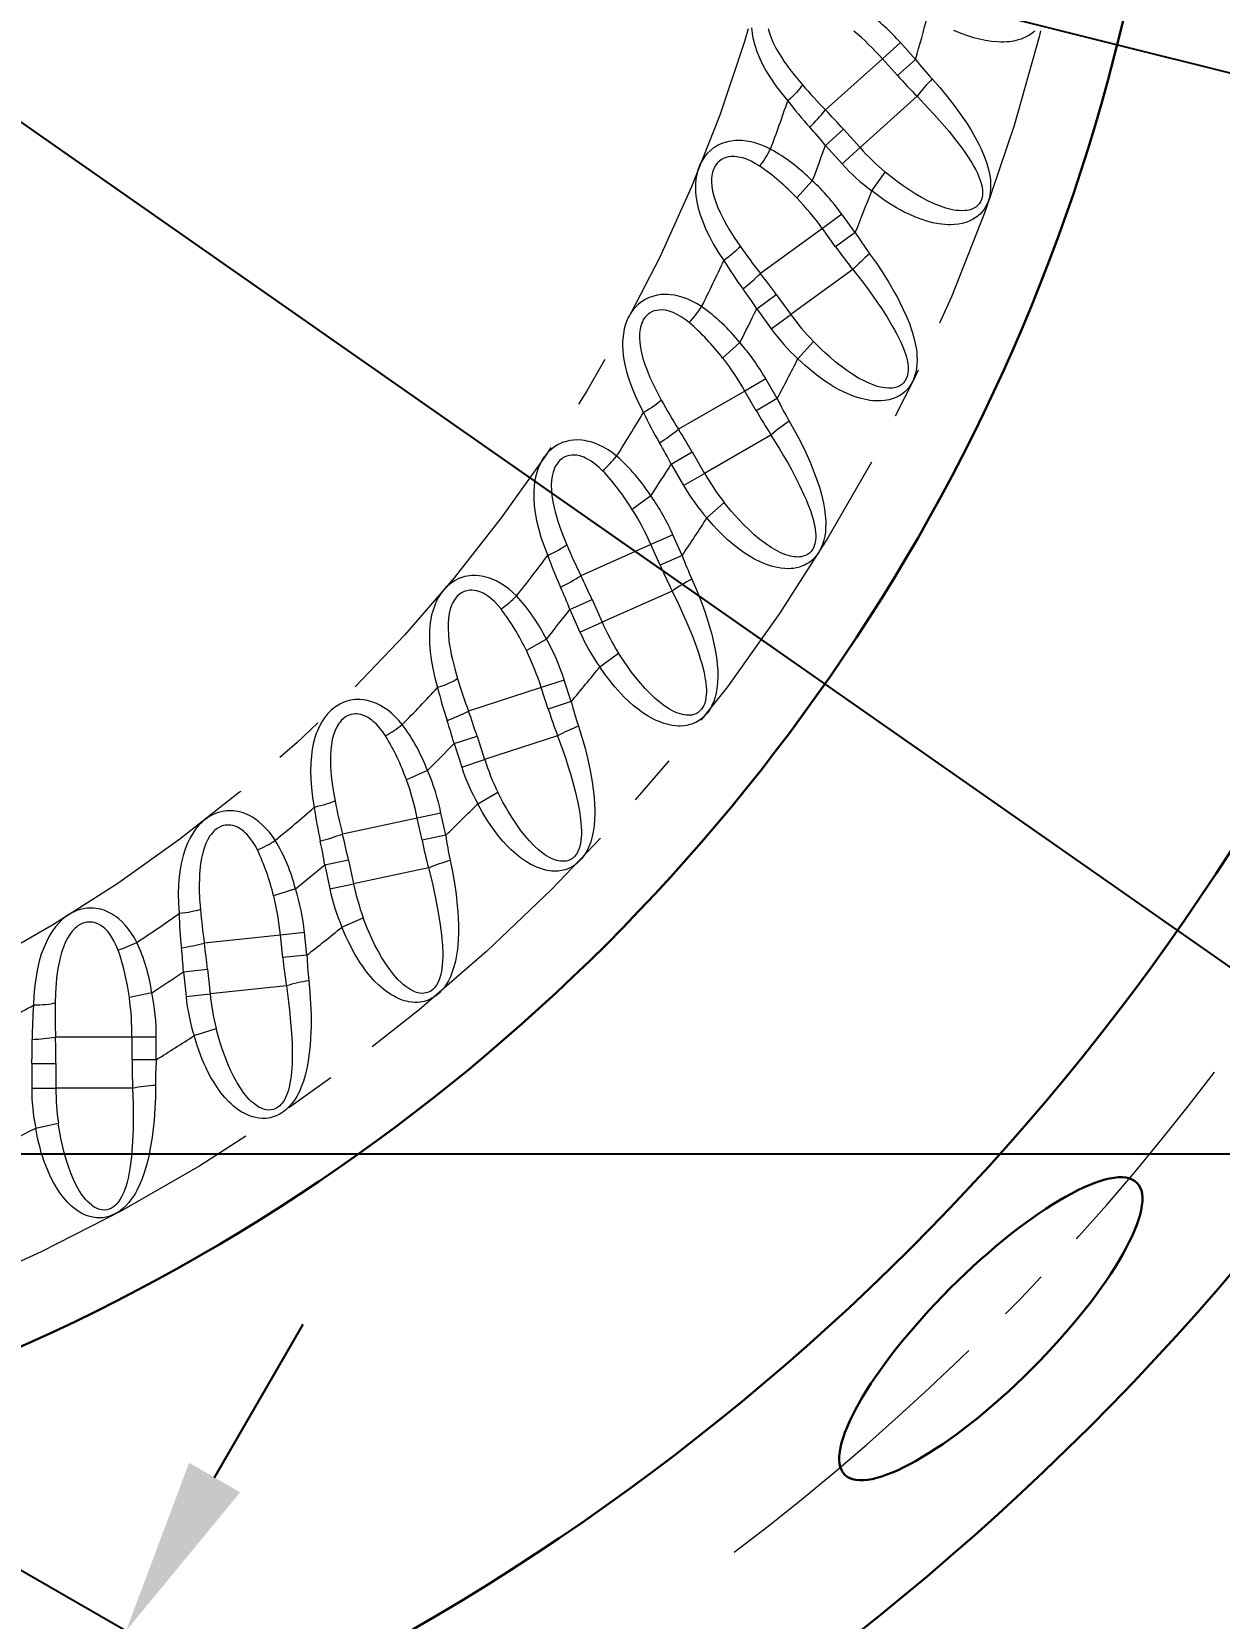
# Model space of a CAD drawing. Extents: x 407 to 920, y -71 to 445.
# Drawn here: x 565.04 to 585.16, y 148.91 to 175.8 of the extents above; entities that cross this region are included whole.
import ezdxf

# ---------------------------------------------------------------- set-up
doc = ezdxf.new("R2010")
doc.units = 0
doc.header["$LTSCALE"] = 7
doc.header["$MEASUREMENT"] = 0
doc.linetypes.add('CENTER2', pattern=[1.125, 0.75, -0.125, 0.125, -0.125])
doc.layers.get('0').update_dxf_attribs({"linetype": 'CONTINUOUS', "lineweight": 15})
for name, color, linetype, lineweight in [('1', 1, 'CENTER2', 15), ('3', 3, 'CONTINUOUS', 30), ('8', 250, 'CONTINUOUS', 15)]:
    doc.layers.add(name, color=color, linetype=linetype, lineweight=lineweight)
doc.styles.add('ITALICT', font='ITALICT.shx', dxfattribs={"width": 0.8, "height": 3})
doc.dimstyles.get("Standard").update_dxf_attribs({"dimtxt": 3, "dimasz": 3, "dimexe": 0.5, "dimexo": 0.5, "dimgap": 0.8, "dimtad": 1, "dimdsep": 46, "dimtxsty": 'ITALICT', "dimcen": 0.09, "dimazin": 2, "dimtfac": 1, "dimtmove": 0, "dimatfit": 3, "dimfxl": 1, "dimtolj": 1, "dimtzin": 0, "dimarcsym": 0})

# ---------------------------------------------------------------- blocks, each defined once
blk = doc.blocks.new('*D26')
at = {"color": 0, "lineweight": -2, "transparency": 16777216}
for p, q in [((551.991, 259.614), (657.887, 259.614)), ((657.387, 256.614), (657.387, 110.614)), ((551.991, 107.614), (657.887, 107.614))]:
    blk.add_line(p, q, dxfattribs=at)
at = {"color": 0, "transparency": 16777216}
for points in [[(656.887, 256.614), (657.887, 256.614), (657.387, 259.614)], [(656.887, 110.614), (657.887, 110.614), (657.387, 107.614)]]:
    blk.add_solid(points, dxfattribs=at)
at = {"color": 0, "transparency": 16777216, "insert": (655.087, 183.614), "char_height": 3, "attachment_point": 5, "rotation": 90, "style": 'ITALICT'}
blk.add_mtext('\\A1;152', dxfattribs=at)
blk = doc.blocks.new('*D32')
at = {"color": 0, "lineweight": -2, "transparency": 16777216}
for p, q in [((551.491, 183.614), (606.77, 169.716)), ((624.471, 165.266), (609.68, 168.985))]:
    blk.add_line(p, q, dxfattribs=at)
at = {"color": 0, "transparency": 16777216}
blk.add_solid([(609.802, 169.47), (609.558, 168.5), (606.77, 169.716)], dxfattribs=at)
at = {"color": 0, "transparency": 16777216, "insert": (620.71, 168.583), "char_height": 3, "attachment_point": 5, "rotation": 345.8882, "style": 'ITALICT'}
blk.add_mtext('\\A1;R57', dxfattribs=at)
blk = doc.blocks.new('*D33')
at = {"color": 0, "lineweight": -2, "transparency": 16777216}
for p, q in [((551.491, 183.614), (605.781, 145.644)), ((627.06, 130.763), (608.239, 143.925))]:
    blk.add_line(p, q, dxfattribs=at)
blk.add_arc((551.491, 183.614), 66.25, 321.48913, 325.46446, dxfattribs=at)
at = {"color": 0, "transparency": 16777216}
blk.add_solid([(608.526, 144.335), (607.952, 143.515), (605.781, 145.644)], dxfattribs=at)
at = {"color": 0, "transparency": 16777216, "insert": (622.243, 136.938), "char_height": 3, "attachment_point": 5, "rotation": 325.032, "style": 'ITALICT'}
blk.add_mtext('\\A1;R66.25', dxfattribs=at)
blk = doc.blocks.new('*D52')
at = {"color": 0, "lineweight": -2, "transparency": 16777216}
for p, q in [((553.219, 156.442), (567.068, 148.446)), ((568.135, 151.294), (569.635, 153.892)), ((550.599, 151.904), (564.448, 143.908)), ((566.635, 148.696), (564.015, 144.158)), ((562.515, 141.56), (556.272, 130.747))]:
    blk.add_line(p, q, dxfattribs=at)
at = {"color": 0, "transparency": 16777216}
for points in [[(567.702, 151.544), (568.568, 151.044), (566.635, 148.696)], [(562.082, 141.81), (562.948, 141.31), (564.015, 144.158)]]:
    blk.add_solid(points, dxfattribs=at)
at = {"color": 0, "transparency": 16777216, "insert": (556.652, 136.004), "char_height": 3, "attachment_point": 5, "rotation": 60, "style": 'ITALICT'}
blk.add_mtext('\\A1;5.24', dxfattribs=at)
blk = doc.blocks.new('*D53')
at = {"color": 0, "lineweight": -2, "transparency": 16777216}
for p, q in [((551.991, 210.444), (632.693, 210.444)), ((632.193, 207.444), (632.193, 159.783)), ((551.991, 156.783), (632.693, 156.783))]:
    blk.add_line(p, q, dxfattribs=at)
at = {"color": 0, "transparency": 16777216}
for points in [[(631.693, 207.444), (632.693, 207.444), (632.193, 210.444)], [(631.693, 159.783), (632.693, 159.783), (632.193, 156.783)]]:
    blk.add_solid(points, dxfattribs=at)
at = {"color": 0, "transparency": 16777216, "insert": (629.893, 183.614), "char_height": 3, "attachment_point": 5, "rotation": 90, "style": 'ITALICT'}
blk.add_mtext('\\A1;53.66', dxfattribs=at)

msp = doc.modelspace()

# ---------------------------------------------------------------- linework, layer by layer
at = {"layer": '1'}
for radius in [31.612, 26.831]:
    msp.add_circle((551.491, 183.614), radius, dxfattribs=at)
for radius, start, end in [(57, 193.4627, 347.3297), (42.14, 307.151, 322.849)]:
    msp.add_arc((551.491, 183.614), radius, start, end, dxfattribs=at)
at = {"layer": '3'}
for radius in [44.5, 44.5, 40.215, 32.925]:
    msp.add_circle((551.491, 183.614), radius, dxfattribs=at)
msp.add_ellipse((581.288, 153.816), major_axis=(-2.475, -2.475), ratio=0.27762, dxfattribs=at)
at = {"layer": '8', "ltscale": 0.010249}
for p, q in [((579.755, 175.618), (579.45, 175.344)), ((580.012, 175.332), (579.707, 175.058)), ((578.487, 173.874), (578.791, 174.148)), ((578.99, 172.396), (578.658, 172.155)), ((577.321, 171.105), (577.652, 171.346)), ((577.567, 170.767), (577.898, 171.008)), ((575.872, 168.474), (576.227, 168.679)), ((576.081, 168.111), (576.436, 168.316)), ((575.901, 167.275), (575.526, 167.108)), ((576.057, 166.924), (575.683, 166.757)), ((574.326, 165.626), (574.7, 165.793)), ((574.059, 164.813), (573.669, 164.686)), ((574.178, 164.448), (573.788, 164.321)), ((572.191, 163.736), (572.581, 163.862)), ((572.321, 163.338), (572.71, 163.464)), ((571.97, 162.557), (571.569, 162.472)), ((572.05, 162.181), (571.649, 162.096)), ((570, 161.681), (570.401, 161.766)), ((570.087, 161.271), (570.488, 161.357)), ((569.657, 160.532), (569.249, 160.489)), ((569.697, 160.149), (569.29, 160.107)), ((567.606, 159.866), (568.014, 159.909)), ((567.65, 159.45), (568.057, 159.493)), ((567.145, 158.759), (566.735, 158.759)), ((565.035, 158.312), (565.445, 158.312)), ((567.145, 158.375), (566.735, 158.375)), ((565.035, 157.893), (565.445, 157.893))]:
    msp.add_line(p, q, dxfattribs=at)
at = {"layer": '8', "ltscale": 0.009607}
for p, q in [((580.012, 175.332), (579.755, 175.618)), ((579.707, 175.058), (579.45, 175.344)), ((578.658, 172.155), (578.433, 172.466)), ((577.667, 169.583), (577.475, 169.916)), ((576.057, 166.924), (575.901, 167.275)), ((575.683, 166.757), (575.526, 167.108)), ((571.649, 162.096), (571.569, 162.472))]:
    msp.add_line(p, q, dxfattribs=at)
at = {"layer": '8', "ltscale": 0.032425}
for p, q in [((579.45, 175.344), (578.486, 174.476)), ((578.433, 172.466), (577.383, 171.704)), ((577.12, 169.711), (575.997, 169.063)), ((575.526, 167.108), (574.341, 166.581)), ((573.669, 164.686), (572.436, 164.286)), ((571.569, 162.472), (570.301, 162.202)), ((569.249, 160.489), (567.96, 160.353)), ((566.735, 158.759), (565.438, 158.759))]:
    msp.add_line(p, q, dxfattribs=at)
at = {"layer": '8', "ltscale": 0.032486}
for p, q in [((580.037, 174.707), (579.071, 173.837)), ((578.95, 171.772), (577.898, 171.008))]:
    msp.add_line(p, q, dxfattribs=at)
at = {"layer": '8', "ltscale": 0.010462}
for p, q in [((578.791, 174.148), (579.071, 173.837)), ((578.487, 173.874), (578.767, 173.563)), ((577.321, 171.105), (577.567, 170.767)), ((576.227, 168.679), (576.436, 168.316)), ((574.156, 166.008), (574.326, 165.626)), ((572.191, 163.736), (572.321, 163.338)), ((570.401, 161.766), (570.488, 161.357)), ((567.606, 159.866), (567.65, 159.45)), ((568.014, 159.909), (568.058, 159.493)), ((565.035, 158.312), (565.035, 157.893)), ((565.445, 158.312), (565.445, 157.893))]:
    msp.add_line(p, q, dxfattribs=at)
at = {"layer": '8', "ltscale": 0.01025}
for p, q in [((578.767, 173.563), (579.071, 173.837)), ((578.764, 172.707), (578.433, 172.466)), ((577.475, 169.916), (577.12, 169.711)), ((577.667, 169.583), (577.312, 169.378)), ((574.156, 166.008), (574.53, 166.175))]:
    msp.add_line(p, q, dxfattribs=at)
at = {"layer": '8', "ltscale": 0.009748}
for p, q in [((578.263, 173.274), (578.001, 172.985)), ((577.035, 170.532), (576.745, 170.272)), ((575.528, 167.933), (575.212, 167.705)), ((573.757, 165.507), (573.419, 165.313)), ((571.742, 163.278), (571.386, 163.121)), ((569.506, 161.273), (569.135, 161.153)), ((567.072, 159.512), (566.69, 159.432))]:
    msp.add_line(p, q, dxfattribs=at)
at = {"layer": '8', "ltscale": 0.009813}
for p, q in [((579.269, 173.105), (579.499, 173.423)), ((565.102, 157.217), (565.486, 157.299))]:
    msp.add_line(p, q, dxfattribs=at)
at = {"layer": '8', "ltscale": 0.009608}
for p, q in [((578.99, 172.396), (578.764, 172.707)), ((577.312, 169.378), (577.12, 169.711)), ((573.788, 164.321), (573.669, 164.686)), ((574.178, 164.448), (574.059, 164.813)), ((572.05, 162.181), (571.97, 162.557)), ((569.29, 160.107), (569.249, 160.489)), ((569.697, 160.149), (569.657, 160.532)), ((566.735, 158.375), (566.735, 158.759)), ((567.145, 158.375), (567.145, 158.759))]:
    msp.add_line(p, q, dxfattribs=at)
at = {"layer": '8', "ltscale": 0.010461}
for p, q in [((577.652, 171.346), (577.898, 171.008)), ((575.872, 168.474), (576.081, 168.111)), ((574.53, 166.175), (574.7, 165.793)), ((572.581, 163.862), (572.71, 163.464)), ((570, 161.681), (570.087, 161.271))]:
    msp.add_line(p, q, dxfattribs=at)
at = {"layer": '8', "ltscale": 0.009814}
for p, q in [((578.018, 170.259), (578.281, 170.551)), ((576.477, 167.56), (576.769, 167.822)), ((574.662, 165.036), (574.979, 165.267)), ((572.593, 162.715), (572.933, 162.912)), ((570.293, 160.624), (570.652, 160.784)), ((567.787, 158.785), (568.16, 158.906))]:
    msp.add_line(p, q, dxfattribs=at)
at = {"layer": '8', "ltscale": 0.032487}
for p, q in [((577.561, 168.966), (576.436, 168.316)), ((575.888, 166.321), (574.7, 165.793)), ((573.946, 163.866), (572.71, 163.464)), ((571.759, 161.627), (570.488, 161.357)), ((569.35, 159.629), (568.058, 159.493)), ((566.745, 157.893), (565.445, 157.893))]:
    msp.add_line(p, q, dxfattribs=at)
at = {"layer": '8'}
for points in [[(577.235, 175.866), (577.244, 175.779), (577.252, 175.729), (577.262, 175.678), (577.288, 175.574), (577.324, 175.468), (577.368, 175.359), (577.421, 175.248), (577.483, 175.134), (577.554, 175.018), (577.64, 174.891), (577.738, 174.761), (577.846, 174.629)], [(577.515, 175.856), (577.536, 175.778), (577.565, 175.698), (577.602, 175.613), (577.646, 175.525), (577.699, 175.432), (577.739, 175.368), (577.782, 175.302), (577.83, 175.234), (577.881, 175.164), (577.982, 175.035), (578.096, 174.899)], [(582.035, 175.817), (582.009, 175.794), (581.966, 175.761), (581.921, 175.732), (581.874, 175.707), (581.838, 175.691), (581.801, 175.677), (581.737, 175.658), (581.671, 175.643), (581.605, 175.633), (581.557, 175.629), (581.509, 175.627), (581.456, 175.626), (581.403, 175.628), (581.301, 175.637), (581.199, 175.652), (581.098, 175.674), (580.998, 175.7), (580.899, 175.732), (580.801, 175.767), (580.731, 175.795), (580.663, 175.825)], [(580.292, 175.001), (580.423, 174.854), (580.548, 174.703), (580.668, 174.55), (580.782, 174.393), (580.837, 174.314), (580.89, 174.233), (580.959, 174.123), (581.024, 174.011), (581.085, 173.896), (581.118, 173.828), (581.149, 173.759), (581.187, 173.665), (581.221, 173.568), (581.249, 173.469), (581.261, 173.417), (581.271, 173.365), (581.28, 173.294), (581.285, 173.221), (581.285, 173.148), (581.278, 173.072), (581.271, 173.033), (581.263, 172.994), (581.252, 172.958), (581.24, 172.922), (581.218, 172.871), (581.193, 172.824), (581.163, 172.779), (581.129, 172.738), (581.105, 172.712), (581.079, 172.688), (581.052, 172.667), (581.024, 172.646), (580.978, 172.618), (580.93, 172.594), (580.881, 172.575), (580.843, 172.563), (580.805, 172.553), (580.739, 172.54), (580.673, 172.532), (580.605, 172.529), (580.557, 172.53), (580.509, 172.533), (580.457, 172.538), (580.404, 172.545), (580.304, 172.565), (580.204, 172.591), (580.106, 172.622), (580.009, 172.659), (579.914, 172.701), (579.82, 172.746), (579.754, 172.781), (579.689, 172.818), (579.618, 172.86), (579.548, 172.904), (579.477, 172.952), (579.406, 173.002), (579.269, 173.105)], [(580.037, 174.707), (580.227, 174.509), (580.321, 174.406), (580.414, 174.303), (580.498, 174.206), (580.581, 174.108), (580.69, 173.972), (580.795, 173.833), (580.845, 173.763), (580.894, 173.693), (580.966, 173.578), (581, 173.52), (581.031, 173.462), (581.06, 173.403), (581.086, 173.343), (581.104, 173.297), (581.119, 173.251), (581.13, 173.211), (581.139, 173.171), (581.147, 173.112), (581.148, 173.054), (581.146, 173.026), (581.141, 172.998), (581.13, 172.957), (581.114, 172.919), (581.091, 172.884), (581.064, 172.854), (581.035, 172.829), (581.002, 172.809), (580.966, 172.794), (580.941, 172.785), (580.915, 172.779), (580.883, 172.773), (580.85, 172.769), (580.79, 172.767), (580.749, 172.769), (580.707, 172.773), (580.661, 172.78), (580.614, 172.789), (580.525, 172.813), (580.435, 172.843), (580.328, 172.887), (580.22, 172.937), (580.114, 172.994), (580.008, 173.055), (579.904, 173.122), (579.801, 173.192), (579.725, 173.247), (579.649, 173.304), (579.499, 173.423)], [(577.554, 173.813), (577.476, 173.851), (577.393, 173.885), (577.308, 173.913), (577.224, 173.935), (577.146, 173.949), (577.074, 173.957), (577.009, 173.959), (576.964, 173.957), (576.923, 173.954), (576.849, 173.943), (576.785, 173.926), (576.728, 173.907), (576.689, 173.89), (576.654, 173.872), (576.621, 173.853), (576.59, 173.833), (576.535, 173.79), (576.486, 173.743), (576.449, 173.699), (576.417, 173.655), (576.388, 173.608), (576.37, 173.573), (576.353, 173.537), (576.338, 173.499), (576.325, 173.46), (576.305, 173.382), (576.291, 173.301), (576.284, 173.217), (576.284, 173.13), (576.286, 173.079), (576.291, 173.028), (576.307, 172.921), (576.331, 172.812), (576.363, 172.699), (576.405, 172.583), (576.454, 172.463), (576.513, 172.341), (576.585, 172.205), (576.668, 172.066), (576.763, 171.923)], [(577.373, 173.521), (577.302, 173.565), (577.227, 173.606), (577.152, 173.639), (577.084, 173.662), (577.048, 173.671), (577.014, 173.678), (576.977, 173.683), (576.944, 173.686), (576.89, 173.686), (576.845, 173.68), (576.805, 173.671), (576.771, 173.659), (576.747, 173.648), (576.726, 173.636), (576.689, 173.61), (576.67, 173.593), (576.653, 173.575), (576.624, 173.537), (576.601, 173.496), (576.583, 173.452), (576.573, 173.422), (576.566, 173.392), (576.561, 173.359), (576.557, 173.324), (576.556, 173.254), (576.561, 173.179), (576.574, 173.099), (576.595, 173.016), (576.622, 172.928), (576.657, 172.835), (576.7, 172.737), (576.733, 172.67), (576.769, 172.6), (576.809, 172.527), (576.854, 172.451), (576.94, 172.312), (577.04, 172.166)], [(579.234, 172.038), (579.349, 171.877), (579.457, 171.714), (579.56, 171.55), (579.658, 171.382), (579.704, 171.297), (579.748, 171.211), (579.805, 171.095), (579.858, 170.977), (579.907, 170.856), (579.933, 170.785), (579.957, 170.713), (579.985, 170.615), (580.008, 170.516), (580.026, 170.414), (580.032, 170.361), (580.036, 170.308), (580.038, 170.236), (580.036, 170.164), (580.028, 170.091), (580.013, 170.016), (580.002, 169.978), (579.989, 169.94), (579.975, 169.905), (579.959, 169.871), (579.933, 169.823), (579.902, 169.778), (579.868, 169.737), (579.83, 169.699), (579.803, 169.676), (579.775, 169.655), (579.746, 169.636), (579.716, 169.619), (579.667, 169.596), (579.617, 169.577), (579.566, 169.563), (579.527, 169.555), (579.488, 169.549), (579.422, 169.543), (579.354, 169.543), (579.287, 169.547), (579.24, 169.552), (579.192, 169.56), (579.14, 169.571), (579.089, 169.583), (578.991, 169.613), (578.895, 169.65), (578.801, 169.691), (578.708, 169.738), (578.618, 169.789), (578.529, 169.845), (578.467, 169.886), (578.406, 169.93), (578.34, 169.979), (578.275, 170.03), (578.209, 170.085), (578.144, 170.142), (578.018, 170.259)], [(578.95, 171.772), (579.118, 171.555), (579.201, 171.443), (579.282, 171.331), (579.356, 171.225), (579.428, 171.119), (579.523, 170.972), (579.612, 170.824), (579.655, 170.749), (579.695, 170.674), (579.756, 170.552), (579.783, 170.491), (579.808, 170.43), (579.831, 170.368), (579.851, 170.306), (579.863, 170.258), (579.874, 170.21), (579.88, 170.17), (579.885, 170.129), (579.887, 170.07), (579.882, 170.012), (579.877, 169.984), (579.869, 169.957), (579.854, 169.917), (579.833, 169.881), (579.808, 169.849), (579.778, 169.821), (579.745, 169.8), (579.711, 169.784), (579.674, 169.772), (579.648, 169.766), (579.621, 169.762), (579.589, 169.76), (579.556, 169.759), (579.496, 169.764), (579.455, 169.77), (579.414, 169.779), (579.368, 169.79), (579.323, 169.805), (579.237, 169.837), (579.151, 169.876), (579.048, 169.931), (578.947, 169.993), (578.847, 170.06), (578.749, 170.132), (578.652, 170.209), (578.557, 170.29), (578.487, 170.353), (578.417, 170.417), (578.281, 170.551)], [(576.387, 171.142), (576.313, 171.188), (576.234, 171.231), (576.152, 171.268), (576.072, 171.298), (575.995, 171.32), (575.925, 171.335), (575.86, 171.344), (575.815, 171.347), (575.774, 171.348), (575.699, 171.345), (575.634, 171.336), (575.575, 171.322), (575.535, 171.309), (575.498, 171.295), (575.463, 171.28), (575.43, 171.263), (575.371, 171.226), (575.317, 171.184), (575.276, 171.145), (575.239, 171.104), (575.206, 171.06), (575.184, 171.027), (575.164, 170.993), (575.145, 170.957), (575.128, 170.92), (575.099, 170.844), (575.077, 170.765), (575.062, 170.682), (575.052, 170.596), (575.049, 170.545), (575.049, 170.493), (575.053, 170.386), (575.066, 170.275), (575.086, 170.159), (575.115, 170.039), (575.152, 169.915), (575.197, 169.787), (575.255, 169.645), (575.323, 169.498), (575.402, 169.346)], [(576.176, 170.871), (576.11, 170.922), (576.04, 170.97), (575.969, 171.011), (575.904, 171.041), (575.869, 171.054), (575.836, 171.065), (575.8, 171.074), (575.767, 171.08), (575.714, 171.085), (575.667, 171.084), (575.627, 171.079), (575.591, 171.071), (575.567, 171.063), (575.545, 171.053), (575.505, 171.031), (575.484, 171.016), (575.466, 171), (575.433, 170.965), (575.405, 170.927), (575.383, 170.885), (575.371, 170.856), (575.36, 170.827), (575.351, 170.794), (575.344, 170.76), (575.335, 170.69), (575.333, 170.615), (575.338, 170.534), (575.349, 170.449), (575.368, 170.359), (575.393, 170.263), (575.425, 170.162), (575.451, 170.091), (575.479, 170.018), (575.512, 169.941), (575.548, 169.861), (575.62, 169.714), (575.703, 169.558)], [(577.872, 169.201), (577.969, 169.03), (578.06, 168.856), (578.146, 168.682), (578.225, 168.505), (578.262, 168.416), (578.297, 168.325), (578.342, 168.204), (578.382, 168.081), (578.418, 167.956), (578.436, 167.882), (578.452, 167.808), (578.47, 167.708), (578.483, 167.606), (578.49, 167.504), (578.49, 167.451), (578.489, 167.397), (578.484, 167.326), (578.473, 167.254), (578.458, 167.182), (578.435, 167.109), (578.421, 167.072), (578.404, 167.036), (578.386, 167.003), (578.367, 166.97), (578.335, 166.925), (578.3, 166.884), (578.262, 166.846), (578.22, 166.813), (578.191, 166.793), (578.161, 166.775), (578.13, 166.76), (578.099, 166.746), (578.048, 166.728), (577.996, 166.714), (577.943, 166.705), (577.904, 166.701), (577.865, 166.699), (577.798, 166.701), (577.731, 166.707), (577.665, 166.718), (577.618, 166.729), (577.571, 166.742), (577.521, 166.757), (577.471, 166.775), (577.377, 166.815), (577.285, 166.861), (577.196, 166.913), (577.109, 166.969), (577.024, 167.03), (576.942, 167.094), (576.884, 167.142), (576.828, 167.191), (576.768, 167.247), (576.709, 167.305), (576.648, 167.366), (576.59, 167.43), (576.477, 167.56)], [(577.561, 168.966), (577.706, 168.734), (577.777, 168.613), (577.846, 168.493), (577.908, 168.38), (577.969, 168.267), (578.048, 168.111), (578.121, 167.954), (578.156, 167.875), (578.188, 167.796), (578.236, 167.669), (578.256, 167.606), (578.275, 167.542), (578.291, 167.478), (578.304, 167.414), (578.312, 167.366), (578.317, 167.317), (578.32, 167.276), (578.32, 167.235), (578.315, 167.176), (578.305, 167.119), (578.297, 167.092), (578.286, 167.065), (578.267, 167.027), (578.243, 166.993), (578.214, 166.964), (578.181, 166.94), (578.147, 166.923), (578.11, 166.91), (578.073, 166.902), (578.046, 166.899), (578.019, 166.898), (577.987, 166.899), (577.954, 166.902), (577.894, 166.912), (577.854, 166.923), (577.814, 166.936), (577.771, 166.952), (577.727, 166.971), (577.645, 167.012), (577.564, 167.06), (577.467, 167.125), (577.373, 167.197), (577.28, 167.275), (577.19, 167.357), (577.102, 167.443), (577.016, 167.534), (576.953, 167.603), (576.89, 167.675), (576.769, 167.822)], [(574.947, 168.608), (574.878, 168.662), (574.804, 168.712), (574.727, 168.758), (574.65, 168.796), (574.576, 168.826), (574.507, 168.848), (574.444, 168.864), (574.4, 168.872), (574.359, 168.877), (574.284, 168.882), (574.218, 168.879), (574.158, 168.872), (574.117, 168.864), (574.079, 168.853), (574.042, 168.842), (574.008, 168.828), (573.945, 168.797), (573.887, 168.761), (573.842, 168.727), (573.801, 168.69), (573.764, 168.65), (573.739, 168.62), (573.715, 168.588), (573.692, 168.554), (573.671, 168.519), (573.635, 168.446), (573.605, 168.37), (573.581, 168.289), (573.562, 168.205), (573.554, 168.154), (573.548, 168.103), (573.541, 167.996), (573.542, 167.883), (573.551, 167.766), (573.567, 167.644), (573.59, 167.517), (573.622, 167.385), (573.665, 167.237), (573.717, 167.084), (573.78, 166.924)], [(574.709, 168.36), (574.649, 168.418), (574.584, 168.474), (574.518, 168.521), (574.456, 168.558), (574.422, 168.575), (574.391, 168.589), (574.356, 168.601), (574.323, 168.611), (574.271, 168.622), (574.225, 168.626), (574.185, 168.625), (574.148, 168.62), (574.123, 168.615), (574.1, 168.608), (574.058, 168.589), (574.036, 168.577), (574.016, 168.563), (573.979, 168.532), (573.948, 168.496), (573.922, 168.457), (573.906, 168.43), (573.893, 168.402), (573.881, 168.37), (573.87, 168.337), (573.854, 168.269), (573.844, 168.194), (573.84, 168.113), (573.843, 168.028), (573.851, 167.936), (573.866, 167.838), (573.888, 167.733), (573.906, 167.661), (573.927, 167.585), (573.951, 167.505), (573.979, 167.422), (574.035, 167.268), (574.101, 167.104)], [(573.25, 166.239), (573.187, 166.299), (573.119, 166.357), (573.047, 166.41), (572.974, 166.456), (572.904, 166.494), (572.838, 166.523), (572.776, 166.546), (572.733, 166.558), (572.693, 166.568), (572.62, 166.58), (572.553, 166.584), (572.493, 166.583), (572.451, 166.579), (572.412, 166.573), (572.375, 166.565), (572.339, 166.556), (572.273, 166.531), (572.212, 166.502), (572.164, 166.472), (572.119, 166.439), (572.078, 166.404), (572.049, 166.376), (572.023, 166.347), (571.997, 166.316), (571.972, 166.283), (571.928, 166.215), (571.891, 166.142), (571.858, 166.064), (571.831, 165.982), (571.817, 165.933), (571.806, 165.882), (571.788, 165.776), (571.777, 165.664), (571.773, 165.547), (571.776, 165.424), (571.787, 165.295), (571.804, 165.16), (571.832, 165.009), (571.868, 164.851), (571.913, 164.686)], [(576.221, 166.523), (576.3, 166.342), (576.372, 166.16), (576.439, 165.977), (576.499, 165.793), (576.527, 165.7), (576.552, 165.607), (576.584, 165.482), (576.611, 165.355), (576.634, 165.227), (576.644, 165.152), (576.652, 165.076), (576.66, 164.975), (576.662, 164.873), (576.658, 164.77), (576.653, 164.717), (576.646, 164.664), (576.633, 164.593), (576.616, 164.523), (576.593, 164.453), (576.562, 164.383), (576.544, 164.348), (576.524, 164.314), (576.503, 164.282), (576.48, 164.252), (576.444, 164.211), (576.405, 164.173), (576.362, 164.14), (576.318, 164.111), (576.287, 164.094), (576.255, 164.08), (576.223, 164.067), (576.19, 164.057), (576.137, 164.044), (576.084, 164.036), (576.031, 164.033), (575.992, 164.033), (575.952, 164.035), (575.886, 164.043), (575.82, 164.057), (575.755, 164.075), (575.71, 164.09), (575.665, 164.108), (575.616, 164.129), (575.569, 164.152), (575.479, 164.202), (575.393, 164.257), (575.309, 164.317), (575.229, 164.383), (575.151, 164.451), (575.075, 164.524), (575.023, 164.578), (574.973, 164.633), (574.918, 164.695), (574.866, 164.758), (574.812, 164.826), (574.761, 164.895), (574.662, 165.036)], [(572.988, 166.017), (572.934, 166.081), (572.875, 166.143), (572.814, 166.197), (572.756, 166.24), (572.725, 166.26), (572.695, 166.277), (572.661, 166.294), (572.63, 166.307), (572.579, 166.323), (572.534, 166.331), (572.494, 166.335), (572.457, 166.334), (572.432, 166.331), (572.408, 166.326), (572.364, 166.313), (572.341, 166.303), (572.319, 166.291), (572.28, 166.264), (572.245, 166.232), (572.214, 166.196), (572.197, 166.17), (572.18, 166.143), (572.165, 166.113), (572.151, 166.082), (572.127, 166.015), (572.11, 165.942), (572.098, 165.862), (572.091, 165.777), (572.09, 165.684), (572.095, 165.585), (572.105, 165.479), (572.116, 165.405), (572.129, 165.327), (572.144, 165.245), (572.163, 165.16), (572.203, 165.001), (572.252, 164.831)], [(575.888, 166.321), (576.007, 166.075), (576.065, 165.948), (576.121, 165.821), (576.171, 165.702), (576.219, 165.584), (576.282, 165.42), (576.339, 165.256), (576.365, 165.174), (576.389, 165.092), (576.422, 164.961), (576.437, 164.896), (576.448, 164.83), (576.458, 164.765), (576.464, 164.7), (576.467, 164.651), (576.467, 164.602), (576.465, 164.561), (576.461, 164.52), (576.45, 164.462), (576.434, 164.406), (576.423, 164.38), (576.41, 164.355), (576.387, 164.319), (576.359, 164.288), (576.327, 164.262), (576.292, 164.242), (576.256, 164.228), (576.219, 164.219), (576.18, 164.215), (576.153, 164.215), (576.127, 164.216), (576.094, 164.221), (576.062, 164.227), (576.004, 164.244), (575.965, 164.258), (575.927, 164.275), (575.885, 164.296), (575.844, 164.32), (575.766, 164.369), (575.69, 164.426), (575.601, 164.5), (575.515, 164.582), (575.431, 164.668), (575.35, 164.76), (575.272, 164.855), (575.195, 164.954), (575.14, 165.03), (575.085, 165.107), (574.979, 165.267)], [(571.314, 164.059), (571.258, 164.126), (571.196, 164.191), (571.13, 164.251), (571.063, 164.305), (570.997, 164.349), (570.935, 164.386), (570.876, 164.414), (570.834, 164.431), (570.795, 164.445), (570.723, 164.464), (570.658, 164.476), (570.598, 164.481), (570.556, 164.481), (570.516, 164.48), (570.478, 164.476), (570.442, 164.47), (570.374, 164.453), (570.31, 164.429), (570.259, 164.405), (570.211, 164.377), (570.166, 164.346), (570.135, 164.322), (570.105, 164.296), (570.076, 164.267), (570.048, 164.237), (569.998, 164.174), (569.952, 164.105), (569.912, 164.031), (569.876, 163.952), (569.858, 163.905), (569.841, 163.856), (569.812, 163.752), (569.79, 163.642), (569.774, 163.526), (569.764, 163.403), (569.761, 163.274), (569.764, 163.138), (569.776, 162.985), (569.795, 162.824), (569.823, 162.655)], [(571.031, 163.866), (570.984, 163.936), (570.931, 164.003), (570.877, 164.063), (570.824, 164.112), (570.794, 164.136), (570.766, 164.156), (570.735, 164.176), (570.705, 164.192), (570.657, 164.213), (570.612, 164.227), (570.572, 164.234), (570.536, 164.237), (570.51, 164.237), (570.486, 164.235), (570.441, 164.226), (570.417, 164.218), (570.394, 164.209), (570.352, 164.186), (570.314, 164.157), (570.28, 164.125), (570.26, 164.101), (570.241, 164.076), (570.222, 164.048), (570.205, 164.018), (570.175, 163.955), (570.15, 163.884), (570.129, 163.805), (570.114, 163.721), (570.103, 163.629), (570.098, 163.53), (570.097, 163.424), (570.099, 163.349), (570.104, 163.27), (570.111, 163.187), (570.121, 163.1), (570.144, 162.938), (570.175, 162.764)], [(574.299, 164.031), (574.359, 163.843), (574.412, 163.655), (574.459, 163.466), (574.499, 163.277), (574.517, 163.182), (574.533, 163.086), (574.551, 162.958), (574.565, 162.829), (574.574, 162.699), (574.576, 162.624), (574.577, 162.548), (574.574, 162.446), (574.565, 162.344), (574.55, 162.242), (574.54, 162.19), (574.528, 162.138), (574.507, 162.069), (574.482, 162.001), (574.452, 161.934), (574.415, 161.868), (574.393, 161.835), (574.369, 161.803), (574.345, 161.774), (574.319, 161.746), (574.279, 161.709), (574.236, 161.676), (574.191, 161.647), (574.143, 161.623), (574.11, 161.609), (574.077, 161.598), (574.044, 161.589), (574.01, 161.582), (573.957, 161.575), (573.903, 161.573), (573.85, 161.575), (573.811, 161.579), (573.772, 161.585), (573.706, 161.601), (573.643, 161.621), (573.58, 161.646), (573.536, 161.666), (573.493, 161.688), (573.447, 161.714), (573.402, 161.742), (573.319, 161.8), (573.239, 161.865), (573.162, 161.933), (573.088, 162.007), (573.018, 162.083), (572.951, 162.163), (572.905, 162.222), (572.86, 162.282), (572.813, 162.349), (572.767, 162.418), (572.721, 162.491), (572.676, 162.565), (572.593, 162.715)], [(573.946, 163.866), (574.039, 163.608), (574.084, 163.476), (574.126, 163.344), (574.164, 163.221), (574.199, 163.098), (574.244, 162.928), (574.284, 162.76), (574.301, 162.675), (574.316, 162.591), (574.336, 162.457), (574.343, 162.391), (574.348, 162.324), (574.351, 162.258), (574.35, 162.193), (574.348, 162.144), (574.343, 162.095), (574.337, 162.055), (574.328, 162.015), (574.312, 161.958), (574.289, 161.904), (574.276, 161.879), (574.26, 161.856), (574.233, 161.823), (574.202, 161.794), (574.168, 161.772), (574.131, 161.755), (574.094, 161.745), (574.056, 161.74), (574.017, 161.74), (573.991, 161.743), (573.964, 161.747), (573.933, 161.755), (573.901, 161.765), (573.845, 161.788), (573.808, 161.806), (573.772, 161.827), (573.732, 161.852), (573.694, 161.88), (573.622, 161.937), (573.552, 162.001), (573.471, 162.085), (573.394, 162.175), (573.32, 162.27), (573.249, 162.369), (573.18, 162.472), (573.115, 162.578), (573.067, 162.659), (573.021, 162.742), (572.933, 162.912)], [(569.162, 162.094), (569.113, 162.166), (569.058, 162.237), (568.999, 162.304), (568.937, 162.365), (568.877, 162.416), (568.818, 162.459), (568.763, 162.493), (568.723, 162.514), (568.686, 162.532), (568.616, 162.559), (568.552, 162.577), (568.493, 162.589), (568.452, 162.593), (568.412, 162.596), (568.374, 162.596), (568.337, 162.594), (568.267, 162.584), (568.202, 162.567), (568.148, 162.548), (568.098, 162.526), (568.05, 162.5), (568.016, 162.478), (567.984, 162.456), (567.952, 162.43), (567.921, 162.403), (567.864, 162.346), (567.812, 162.282), (567.764, 162.213), (567.72, 162.138), (567.697, 162.093), (567.675, 162.046), (567.636, 161.946), (567.602, 161.839), (567.574, 161.725), (567.551, 161.604), (567.535, 161.475), (567.524, 161.34), (567.519, 161.186), (567.522, 161.024), (567.532, 160.853)], [(568.859, 161.932), (568.82, 162.006), (568.775, 162.078), (568.727, 162.144), (568.679, 162.198), (568.653, 162.225), (568.627, 162.247), (568.598, 162.271), (568.57, 162.29), (568.524, 162.316), (568.481, 162.334), (568.442, 162.346), (568.406, 162.352), (568.381, 162.355), (568.357, 162.355), (568.311, 162.351), (568.286, 162.346), (568.262, 162.339), (568.218, 162.32), (568.178, 162.296), (568.14, 162.268), (568.117, 162.246), (568.096, 162.223), (568.074, 162.197), (568.054, 162.169), (568.018, 162.109), (567.985, 162.041), (567.956, 161.965), (567.932, 161.883), (567.912, 161.793), (567.896, 161.695), (567.885, 161.589), (567.879, 161.515), (567.876, 161.436), (567.874, 161.353), (567.874, 161.265), (567.88, 161.102), (567.893, 160.925)], [(572.127, 161.754), (572.167, 161.561), (572.2, 161.368), (572.227, 161.175), (572.247, 160.983), (572.255, 160.887), (572.261, 160.79), (572.266, 160.661), (572.266, 160.531), (572.261, 160.401), (572.256, 160.326), (572.248, 160.25), (572.234, 160.149), (572.215, 160.049), (572.19, 159.949), (572.174, 159.898), (572.157, 159.848), (572.129, 159.781), (572.097, 159.716), (572.06, 159.653), (572.016, 159.591), (571.991, 159.56), (571.964, 159.531), (571.937, 159.504), (571.908, 159.479), (571.865, 159.447), (571.818, 159.418), (571.77, 159.394), (571.72, 159.375), (571.687, 159.365), (571.652, 159.358), (571.618, 159.352), (571.584, 159.349), (571.53, 159.347), (571.476, 159.351), (571.424, 159.359), (571.385, 159.367), (571.347, 159.377), (571.284, 159.399), (571.222, 159.426), (571.163, 159.457), (571.121, 159.482), (571.081, 159.508), (571.038, 159.539), (570.996, 159.571), (570.919, 159.638), (570.846, 159.71), (570.777, 159.787), (570.711, 159.867), (570.65, 159.951), (570.591, 160.037), (570.551, 160.101), (570.513, 160.165), (570.473, 160.237), (570.435, 160.31), (570.397, 160.387), (570.36, 160.466), (570.293, 160.624)], [(571.759, 161.627), (571.825, 161.361), (571.855, 161.225), (571.884, 161.089), (571.908, 160.962), (571.93, 160.836), (571.957, 160.663), (571.979, 160.491), (571.987, 160.406), (571.994, 160.321), (572, 160.185), (572, 160.118), (571.998, 160.052), (571.993, 159.986), (571.986, 159.921), (571.978, 159.873), (571.968, 159.825), (571.958, 159.785), (571.945, 159.746), (571.923, 159.691), (571.895, 159.64), (571.879, 159.617), (571.861, 159.595), (571.831, 159.565), (571.797, 159.54), (571.761, 159.521), (571.722, 159.508), (571.684, 159.502), (571.646, 159.501), (571.607, 159.506), (571.581, 159.511), (571.555, 159.518), (571.525, 159.529), (571.495, 159.542), (571.441, 159.571), (571.406, 159.593), (571.372, 159.617), (571.336, 159.647), (571.3, 159.678), (571.235, 159.743), (571.172, 159.813), (571.101, 159.905), (571.033, 160.003), (570.969, 160.105), (570.909, 160.211), (570.852, 160.32), (570.798, 160.433), (570.759, 160.519), (570.722, 160.606), (570.652, 160.784)], [(566.816, 160.365), (566.775, 160.442), (566.727, 160.518), (566.675, 160.591), (566.621, 160.657), (566.566, 160.715), (566.512, 160.763), (566.46, 160.803), (566.423, 160.828), (566.388, 160.85), (566.322, 160.884), (566.26, 160.909), (566.202, 160.926), (566.162, 160.936), (566.122, 160.942), (566.084, 160.946), (566.048, 160.948), (565.977, 160.945), (565.91, 160.936), (565.855, 160.923), (565.802, 160.905), (565.752, 160.884), (565.717, 160.867), (565.682, 160.847), (565.648, 160.826), (565.614, 160.802), (565.552, 160.751), (565.493, 160.693), (565.438, 160.629), (565.387, 160.559), (565.359, 160.517), (565.332, 160.472), (565.283, 160.377), (565.238, 160.274), (565.198, 160.164), (565.163, 160.045), (565.133, 159.92), (565.108, 159.786), (565.087, 159.634), (565.072, 159.472), (565.065, 159.301)], [(566.498, 160.235), (566.466, 160.313), (566.429, 160.39), (566.388, 160.46), (566.347, 160.519), (566.323, 160.548), (566.3, 160.573), (566.273, 160.599), (566.247, 160.621), (566.204, 160.652), (566.164, 160.675), (566.126, 160.69), (566.091, 160.701), (566.066, 160.706), (566.042, 160.709), (565.996, 160.709), (565.971, 160.707), (565.947, 160.702), (565.901, 160.689), (565.858, 160.669), (565.818, 160.644), (565.793, 160.625), (565.769, 160.605), (565.745, 160.581), (565.722, 160.556), (565.679, 160.499), (565.64, 160.435), (565.603, 160.363), (565.571, 160.284), (565.541, 160.196), (565.515, 160.101), (565.493, 159.996), (565.479, 159.923), (565.468, 159.845), (565.457, 159.762), (565.449, 159.675), (565.437, 159.512), (565.432, 159.335)], [(569.729, 159.717), (569.748, 159.521), (569.761, 159.325), (569.768, 159.131), (569.768, 158.937), (569.766, 158.841), (569.762, 158.744), (569.753, 158.615), (569.739, 158.486), (569.721, 158.357), (569.708, 158.283), (569.693, 158.208), (569.668, 158.11), (569.639, 158.012), (569.603, 157.915), (569.582, 157.866), (569.559, 157.818), (569.525, 157.755), (569.487, 157.693), (569.443, 157.634), (569.393, 157.577), (569.364, 157.549), (569.335, 157.523), (569.305, 157.499), (569.274, 157.477), (569.227, 157.449), (569.178, 157.426), (569.127, 157.407), (569.076, 157.394), (569.041, 157.387), (569.007, 157.383), (568.972, 157.381), (568.938, 157.381), (568.884, 157.386), (568.831, 157.395), (568.779, 157.408), (568.742, 157.42), (568.705, 157.434), (568.644, 157.463), (568.586, 157.496), (568.53, 157.533), (568.491, 157.562), (568.454, 157.592), (568.414, 157.627), (568.376, 157.664), (568.307, 157.739), (568.241, 157.818), (568.181, 157.902), (568.124, 157.988), (568.071, 158.078), (568.022, 158.17), (567.989, 158.237), (567.958, 158.305), (567.926, 158.381), (567.895, 158.458), (567.865, 158.538), (567.837, 158.62), (567.787, 158.785)], [(569.35, 159.629), (569.387, 159.357), (569.403, 159.218), (569.417, 159.081), (569.428, 158.952), (569.438, 158.825), (569.446, 158.65), (569.45, 158.476), (569.449, 158.39), (569.447, 158.305), (569.438, 158.17), (569.431, 158.103), (569.422, 158.037), (569.411, 157.972), (569.397, 157.909), (569.384, 157.861), (569.369, 157.814), (569.355, 157.776), (569.338, 157.738), (569.311, 157.686), (569.277, 157.639), (569.259, 157.617), (569.239, 157.597), (569.206, 157.57), (569.17, 157.549), (569.131, 157.534), (569.092, 157.526), (569.053, 157.523), (569.015, 157.527), (568.977, 157.535), (568.952, 157.543), (568.927, 157.553), (568.897, 157.567), (568.869, 157.583), (568.819, 157.617), (568.786, 157.643), (568.755, 157.671), (568.722, 157.703), (568.69, 157.738), (568.631, 157.81), (568.577, 157.886), (568.515, 157.985), (568.458, 158.089), (568.405, 158.198), (568.356, 158.309), (568.311, 158.424), (568.269, 158.542), (568.239, 158.631), (568.212, 158.722), (568.16, 158.906)], [(567.132, 157.941), (567.13, 157.744), (567.122, 157.548), (567.108, 157.354), (567.089, 157.162), (567.076, 157.066), (567.062, 156.97), (567.039, 156.843), (567.013, 156.716), (566.981, 156.59), (566.96, 156.517), (566.937, 156.445), (566.903, 156.349), (566.863, 156.255), (566.818, 156.162), (566.792, 156.116), (566.764, 156.071), (566.723, 156.011), (566.679, 155.954), (566.629, 155.9), (566.573, 155.848), (566.542, 155.823), (566.51, 155.8), (566.478, 155.78), (566.445, 155.762), (566.395, 155.739), (566.344, 155.72), (566.291, 155.707), (566.239, 155.699), (566.204, 155.696), (566.169, 155.696), (566.134, 155.698), (566.1, 155.701), (566.047, 155.711), (565.995, 155.726), (565.945, 155.744), (565.909, 155.76), (565.874, 155.778), (565.817, 155.813), (565.762, 155.852), (565.71, 155.895), (565.675, 155.927), (565.641, 155.962), (565.605, 156.001), (565.571, 156.041), (565.51, 156.123), (565.453, 156.208), (565.402, 156.298), (565.354, 156.39), (565.311, 156.485), (565.272, 156.581), (565.246, 156.652), (565.222, 156.723), (565.198, 156.801), (565.176, 156.881), (565.154, 156.964), (565.135, 157.048), (565.102, 157.217)], [(566.745, 157.893), (566.754, 157.62), (566.755, 157.48), (566.755, 157.341), (566.752, 157.212), (566.748, 157.084), (566.739, 156.91), (566.724, 156.737), (566.714, 156.651), (566.703, 156.567), (566.68, 156.433), (566.667, 156.367), (566.651, 156.303), (566.633, 156.239), (566.612, 156.178), (566.595, 156.132), (566.575, 156.087), (566.556, 156.05), (566.536, 156.015), (566.503, 155.966), (566.465, 155.922), (566.444, 155.902), (566.422, 155.884), (566.386, 155.861), (566.348, 155.844), (566.309, 155.833), (566.268, 155.829), (566.23, 155.831), (566.192, 155.838), (566.155, 155.85), (566.131, 155.86), (566.107, 155.873), (566.079, 155.89), (566.053, 155.909), (566.006, 155.948), (565.977, 155.977), (565.949, 156.008), (565.919, 156.044), (565.891, 156.082), (565.84, 156.159), (565.794, 156.241), (565.743, 156.346), (565.697, 156.456), (565.656, 156.569), (565.619, 156.685), (565.586, 156.804), (565.556, 156.925), (565.536, 157.017), (565.518, 157.11), (565.486, 157.299)]]:
    msp.add_lwpolyline(points, dxfattribs=at)
for centre, radius, start, end in [((576.976, 173.146), 3.719, 41.6504, 53.3281), ((551.491, 183.614), 29.699, 343.8095, 345.279), ((575.908, 172.19), 4.742, 41.6754, 49.8307), ((584.642, 178.968), 5.886, 218.1384, 222.3597), ((586.532, 182.276), 11.206, 221.169, 224.1121), ((588.356, 182.843), 11.636, 221.9922, 224.3649), ((582.502, 172.819), 3.105, 135.3618, 142.559), ((551.491, 183.614), 27.845, 339.3924, 341.1758), ((583.415, 178.922), 7.032, 217.63, 222.3679), ((575.45, 176.987), 3.94, 314.6545, 320.4068), ((568.805, 165.157), 13.438, 42.0001, 43.9088), ((572.923, 169.352), 7.17, 39.0996, 42.366), ((575.845, 174.665), 1.909, 323.1898, 333.5116), ((576, 171.046), 3.174, 44.5537, 60.6788), ((551.491, 183.614), 28.699, 338.8826, 340.1616), ((582.102, 176.537), 4.059, 221.6904, 230.1071), ((575.082, 170.215), 4.023, 43.5024, 55.2806), ((581.223, 175.75), 3.288, 221.6876, 233.5442), ((575.742, 170.54), 3.719, 35.6504, 47.3281), ((574.58, 169.7), 4.742, 35.6754, 43.8307), ((551.491, 183.614), 29.699, 337.8095, 339.2789), ((583.974, 175.528), 5.886, 212.1384, 216.3597), ((586.2, 178.621), 11.206, 215.169, 218.1122), ((588.073, 178.994), 11.636, 215.9922, 218.3649), ((551.491, 183.614), 27.845, 333.3924, 335.1758), ((582.75, 175.611), 7.032, 211.63, 216.3679), ((581.204, 169.637), 3.105, 129.3618, 136.559), ((574.626, 174.519), 3.94, 308.6545, 314.4068), ((566.781, 163.448), 13.438, 36.0001, 37.9088), ((571.315, 167.19), 7.17, 33.0996, 36.366), ((574.776, 172.168), 1.909, 317.1898, 327.5116), ((574.552, 168.553), 3.174, 38.5537, 54.6788), ((551.491, 183.614), 28.699, 332.8826, 334.1615), ((573.552, 167.822), 4.023, 37.5024, 49.2806), ((581.195, 173.376), 4.058, 215.6903, 224.1072), ((574.243, 168.076), 3.719, 29.6504, 41.3279), ((580.238, 172.685), 3.288, 215.6875, 227.5443), ((572.999, 167.363), 4.743, 29.6755, 37.8306), ((551.491, 183.614), 29.699, 331.8095, 333.279), ((585.488, 175.02), 11.206, 209.169, 212.1122), ((582.951, 172.177), 5.886, 206.1384, 210.3597), ((551.491, 183.614), 27.845, 327.3924, 329.1759), ((581.742, 172.387), 7.032, 205.63, 210.3679), ((587.391, 175.196), 11.637, 209.9924, 212.3648), ((579.58, 166.607), 3.105, 123.3618, 130.559), ((573.549, 172.15), 3.94, 302.6545, 308.4068), ((564.589, 161.96), 13.438, 30.0001, 31.9088), ((569.489, 165.208), 7.17, 27.0996, 30.366), ((573.452, 169.797), 1.909, 311.1898, 321.5116), ((571.781, 165.602), 4.023, 31.5024, 43.2806), ((572.851, 166.225), 3.174, 32.5537, 48.6788), ((551.491, 183.614), 28.699, 326.8826, 328.1616), ((578.938, 169.74), 3.288, 209.6875, 221.5444), ((579.962, 170.327), 4.058, 209.6903, 218.1073), ((572.494, 165.783), 3.719, 23.6505, 35.328), ((571.183, 165.204), 4.743, 23.6755, 31.8306), ((551.491, 183.614), 29.699, 325.8095, 327.2789), ((584.404, 171.513), 11.206, 203.169, 206.1122), ((551.491, 183.614), 27.845, 321.3924, 323.1758), ((580.403, 169.287), 7.032, 199.63, 204.3679), ((586.315, 171.489), 11.637, 203.9924, 206.3648), ((581.584, 168.951), 5.886, 200.1384, 204.3597), ((572.23, 169.907), 3.94, 296.6545, 302.4068), ((562.254, 160.709), 13.438, 24.0001, 25.9088), ((577.649, 163.764), 3.105, 117.3618, 124.559), ((571.888, 167.577), 1.909, 305.1898, 315.5116), ((570.917, 164.087), 3.174, 26.5537, 42.6788), ((567.467, 163.427), 7.17, 21.0996, 24.366), ((569.788, 163.58), 4.022, 25.5098, 37.2913), ((551.491, 183.614), 28.699, 320.8826, 322.1615), ((578.417, 167.424), 4.058, 203.6903, 212.1073), ((570.515, 163.686), 3.719, 17.6502, 29.3283), ((577.337, 166.947), 3.288, 203.6875, 215.5445), ((569.151, 163.246), 4.742, 17.6752, 25.8309), ((551.491, 183.614), 29.699, 319.8095, 321.279), ((551.491, 183.614), 27.845, 315.3924, 317.1759), ((578.747, 166.343), 7.032, 193.63, 198.3679), ((582.959, 168.139), 11.206, 197.169, 200.1122), ((584.856, 167.916), 11.637, 197.9924, 200.3648), ((579.886, 165.885), 5.886, 194.1384, 198.3597), ((570.099, 165.533), 1.909, 299.1898, 309.5116), ((568.769, 162.164), 3.174, 20.5537, 36.6788), ((570.684, 167.814), 3.94, 290.6545, 296.4068), ((565.269, 161.868), 7.17, 15.0996, 18.366), ((559.801, 159.71), 13.438, 18.0001, 19.9088), ((567.594, 161.777), 4.022, 19.5099, 31.2913), ((575.431, 161.139), 3.105, 111.3618, 118.559), ((551.491, 183.614), 28.699, 314.8826, 316.1616), ((568.328, 161.806), 3.719, 11.6502, 23.3282), ((575.454, 164.337), 3.288, 197.6875, 209.5444), ((576.577, 164.698), 4.058, 197.6903, 206.1073), ((566.925, 161.512), 4.742, 11.6753, 19.8308), ((581.169, 164.934), 11.206, 191.169, 194.1122), ((551.491, 183.614), 29.699, 313.8095, 315.2789), ((551.491, 183.614), 27.845, 309.3924, 311.1758), ((576.793, 163.588), 7.032, 187.63, 192.3679), ((568.927, 165.895), 3.94, 284.6545, 290.4068), ((557.257, 158.972), 13.438, 12.0001, 13.9088), ((577.877, 163.014), 5.886, 188.1384, 192.3597), ((568.108, 163.686), 1.909, 293.1898, 303.5116), ((565.223, 160.214), 4.022, 13.5098, 25.2913), ((566.433, 160.475), 3.174, 14.5537, 30.6788), ((562.921, 160.547), 7.17, 9.0996, 12.366), ((583.031, 164.514), 11.636, 191.9922, 194.3649), ((551.491, 183.614), 28.699, 308.8826, 310.1615), ((572.95, 158.759), 3.105, 105.3618, 112.559), ((564.53, 160.02), 4.743, 5.6756, 13.8306), ((565.956, 160.165), 3.719, 5.6505, 17.328), ((573.307, 161.938), 3.288, 191.6875, 203.5444), ((574.463, 162.179), 4.058, 191.6903, 200.1072), ((551.491, 183.614), 27.845, 303.3924, 305.1759), ((574.561, 161.053), 7.032, 181.63, 186.3679), ((579.054, 161.935), 11.206, 185.169, 188.1122), ((551.491, 183.614), 29.699, 307.8095, 309.279), ((565.934, 162.059), 1.909, 287.1898, 297.5116), ((563.932, 159.04), 3.174, 8.5537, 24.6788), ((566.979, 164.169), 3.94, 278.6545, 284.4068), ((554.65, 158.504), 13.438, 6.0001, 7.9088), ((562.702, 158.906), 4.022, 7.5099, 19.2913), ((560.447, 159.478), 7.17, 3.0996, 6.3659), ((580.862, 161.321), 11.636, 185.9922, 188.3649), ((575.58, 160.369), 5.886, 182.1384, 186.3597), ((551.491, 183.614), 28.699, 302.8826, 304.1616), ((563.426, 158.782), 3.719, 359.6503, 11.3281), ((572.096, 159.895), 4.059, 185.6903, 194.1072), ((570.235, 156.652), 3.105, 99.3618, 106.559), ((551.491, 183.614), 27.845, 297.3924, 299.1758), ((572.076, 158.765), 7.032, 175.63, 180.3679), ((576.637, 159.172), 11.206, 179.169, 182.1122), ((561.992, 158.786), 4.742, 359.6754, 7.8307), ((570.922, 159.776), 3.288, 185.6875, 197.5443), ((557.875, 158.674), 7.17, 357.0996, 0.366), ((564.862, 162.657), 3.94, 272.6545, 278.4068), ((552.008, 158.312), 13.438, 0.0001, 1.9088), ((551.491, 183.614), 29.699, 301.8095, 303.2789), ((578.372, 158.373), 11.637, 179.9924, 182.3648), ((573.018, 157.978), 5.886, 176.1384, 180.3597), ((568.324, 157.875), 3.288, 179.6867, 191.545), ((569.504, 157.871), 4.058, 179.6899, 188.1074), ((567.314, 154.841), 3.105, 93.3618, 100.559), ((551.491, 183.614), 29.699, 295.8095, 297.279)]:
    msp.add_arc(centre, radius, start, end, dxfattribs=at)
at = {"layer": '8', "extrusion": (0, 0, -1)}
for centre, major_axis in [((577.745, 174.663), (-0.379, -0.326)), ((576.666, 171.968), (-0.411, -0.285)), ((575.311, 169.4), (-0.439, -0.24)), ((573.695, 166.988), (-0.461, -0.193)), ((571.835, 164.758), (-0.479, -0.144)), ((569.753, 162.735), (-0.491, -0.093)), ((567.47, 160.94), (-0.498, -0.041)), ((565.013, 159.394), (-0.5, 0.011))]:
    msp.add_ellipse(centre, major_axis=major_axis, ratio=0.185152, start_param=3.71502, end_param=4.603915, dxfattribs=at)

# ---------------------------------------------------------------- dimensions: what is measured, and where the dimension line sits
for p1, p2, distance, picture, middle in [((551.491, 259.614), (551.491, 107.614), 105.896, '*D26', (655.087, 183.614)), ((552.786, 156.692), (550.166, 152.154), 15.992, '*D52', (556.652, 136.004))]:
    dim = msp.add_aligned_dim(p1=p1, p2=p2, distance=distance, dimstyle='Standard')
    dim.commit()
    dim.dimension.update_dxf_attribs({"geometry": picture, "text_midpoint": middle})
dim = msp.add_linear_dim(base=(632.193, 156.783), p1=(551.491, 210.444), p2=(551.491, 156.783), angle=270, dimstyle='Standard', override={"dimtmove": 0})
dim.commit()
dim.dimension.update_dxf_attribs({"geometry": '*D53', "text_midpoint": (632.193, 183.614), "dimtype": 161})
for mpoint, picture, middle in [((606.77, 169.716), '*D32', (620.149, 166.353)), ((605.781, 145.644), '*D33', (620.925, 135.053))]:
    dim = msp.add_radius_dim(center=(551.491, 183.614), mpoint=mpoint, dimstyle='Standard')
    dim.commit()
    dim.dimension.update_dxf_attribs({"geometry": picture, "text_midpoint": middle, "dimtype": 164})

doc.saveas('drawing.dxf')
